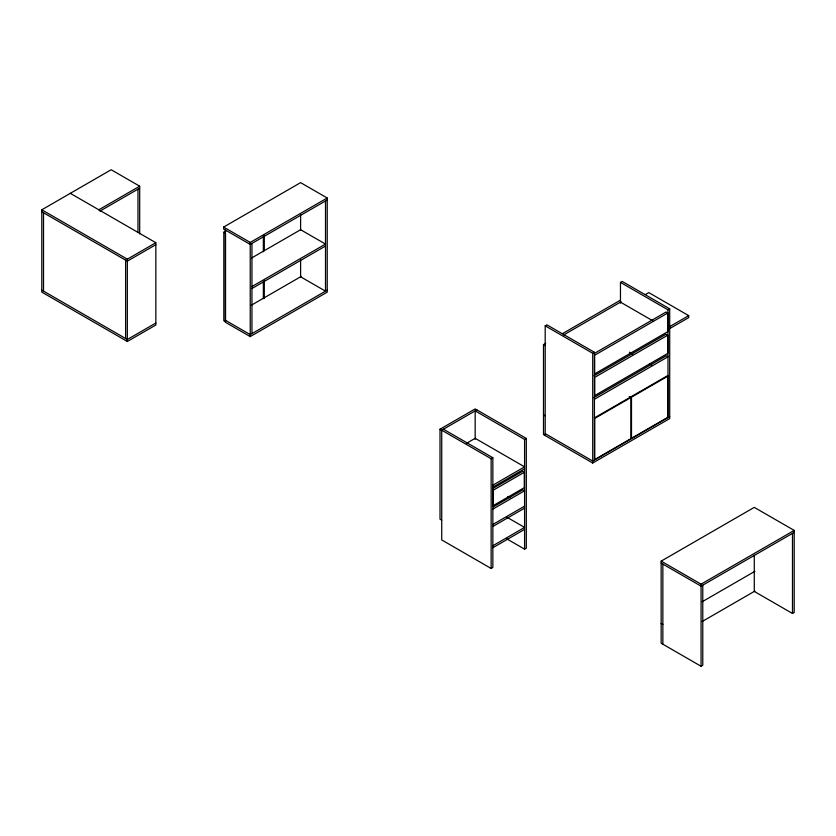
<?xml version="1.0" encoding="UTF-8"?>
<svg xmlns="http://www.w3.org/2000/svg" width="836" height="836" viewBox="0 0 836 836"><rect width="100%" height="100%" fill="white"/><g stroke="black" fill="none" stroke-linecap="round" stroke-linejoin="round"><path stroke-width="1.25" d="M70.308 193.335L155.841 242.712L155.841 325.016L127.333 341.475L41.8 292.098L41.8 209.794L111.178 169.739L139.685 186.198L139.685 233.881M98.826 209.794L139.685 186.198M99.923 211.132L139.685 188.173M41.8 209.794L127.333 259.17L155.841 242.712M155.841 244.687L127.333 261.145L41.8 211.769M327.221 199.971L250.236 244.415L223.63 229.054L223.63 227.078L300.605 182.635L327.221 197.996L327.221 292.151L250.236 336.594L225.344 322.215L225.344 230.036M223.818 232.23L225.532 233.223L225.532 321.776L223.818 320.784L223.818 232.23L226.044 230.945M223.63 227.078L250.236 242.44L327.221 197.996M251.573 258.021L300.605 229.712L325.507 244.081L251.949 286.549M155.841 323.041L127.333 339.5L41.8 290.123M251.949 288.524L325.507 246.056M250.999 305.422L301.2 276.444M327.221 290.176L250.236 334.619L225.344 320.24M545.197 435.587L545.197 325.841L546.911 324.859L594.427 352.29L594.427 460.051M620.469 303.165L620.469 282.39L622.183 281.408L669.699 308.839L669.699 418.575L592.724 463.019L543.494 434.595L543.494 344.61L545.72 343.324M562.461 333.658L620.469 300.166M563.631 334.964L621.064 301.796M645.434 294.533L648.788 292.6L688.707 315.642L688.707 317.617L669.699 328.59M441.721 520.18L440.008 519.198L440.008 429.213L475.172 408.909L526.304 438.43L526.304 548.165L524.59 549.147L506.616 538.781M476.886 409.901L441.721 430.195L441.721 539.931L491.14 568.47L492.853 567.477L492.853 457.741L443.435 429.213M545.197 325.841L592.724 353.283L594.427 352.29M620.469 282.39L667.985 309.822L669.699 308.839M594.041 353.618L666.083 312.016L667.797 313.009L667.797 331.662L594.615 373.911L594.615 355.258L667.797 313.009M466.415 443.373L475.172 438.315L524.59 466.854L492.853 485.173M669.699 326.615L688.707 315.642M594.124 375.73L665.989 334.243L667.703 335.226L667.703 353.44L594.72 395.585L594.72 377.37L667.703 335.226M593.832 397.633L666.282 355.802L667.985 356.794L594.427 399.263M440.008 429.213L491.14 458.734L492.853 457.741M475.172 439.287L475.172 410.884L524.59 439.412L526.304 438.43M594.427 417.916L667.985 375.448M630.919 397.508L594.72 418.408L594.72 459.56L630.919 438.66L630.919 397.508L629.215 396.515M492.853 487.148L524.59 468.829M492.54 488.652L522.594 471.295L524.308 472.277L524.308 487.66L493.135 505.655L493.135 490.283L524.308 472.277M493.324 506.856L522.876 489.802L524.59 490.784L492.853 509.114M669.699 416.6L592.724 461.044L545.197 433.612M492.853 524.485L524.59 506.167M492.853 526.461L524.59 508.142M492.853 545.751L524.59 527.422L506.616 517.045M492.853 547.726L524.59 529.397M702.773 585.169L702.773 665.278L701.07 666.261L661.151 643.218L661.151 561.134L754.281 507.368L794.2 530.411L794.2 612.495L792.486 613.478L754.281 591.418L754.281 555.24M661.151 561.134L701.07 584.176L794.2 530.411M794.2 532.386L701.07 586.151L661.151 563.109M702.135 601.774L754.877 571.333M702.135 621.535L754.877 591.083M620.469 302.141L652.874 320.846M629.403 352.186L632.758 354.119M649.52 363.796L651.756 365.092M543.494 344.61L545.197 345.602M543.494 414.844L545.197 415.826M507.745 496.438L509.991 497.733M661.151 623.468L662.864 624.45M792.486 533.368L792.486 613.478M701.07 584.176L701.07 666.261M667.985 309.822L667.985 417.582M662.864 564.101L662.864 644.201M592.724 353.283L592.724 463.019M524.59 439.412L524.59 549.147M491.14 458.734L491.14 568.47M325.507 200.953L325.507 291.158L300.605 276.789L300.605 260.038M300.605 214.936L300.605 230.391M264.301 235.313L264.301 250.769M264.301 280.394L264.301 298.431M263.35 236.128L263.35 251.751M263.35 281.711L263.35 298.64M251.949 243.422L251.949 333.627M250.236 242.44L250.236 336.594M137.971 189.166L137.971 232.251M127.333 259.17L127.333 341.475M125.619 260.163L125.619 338.517M43.514 212.752L43.514 291.106M667.703 376.273L631.493 397.173L631.493 438.325L667.703 417.425L667.703 376.273"/></g></svg>
